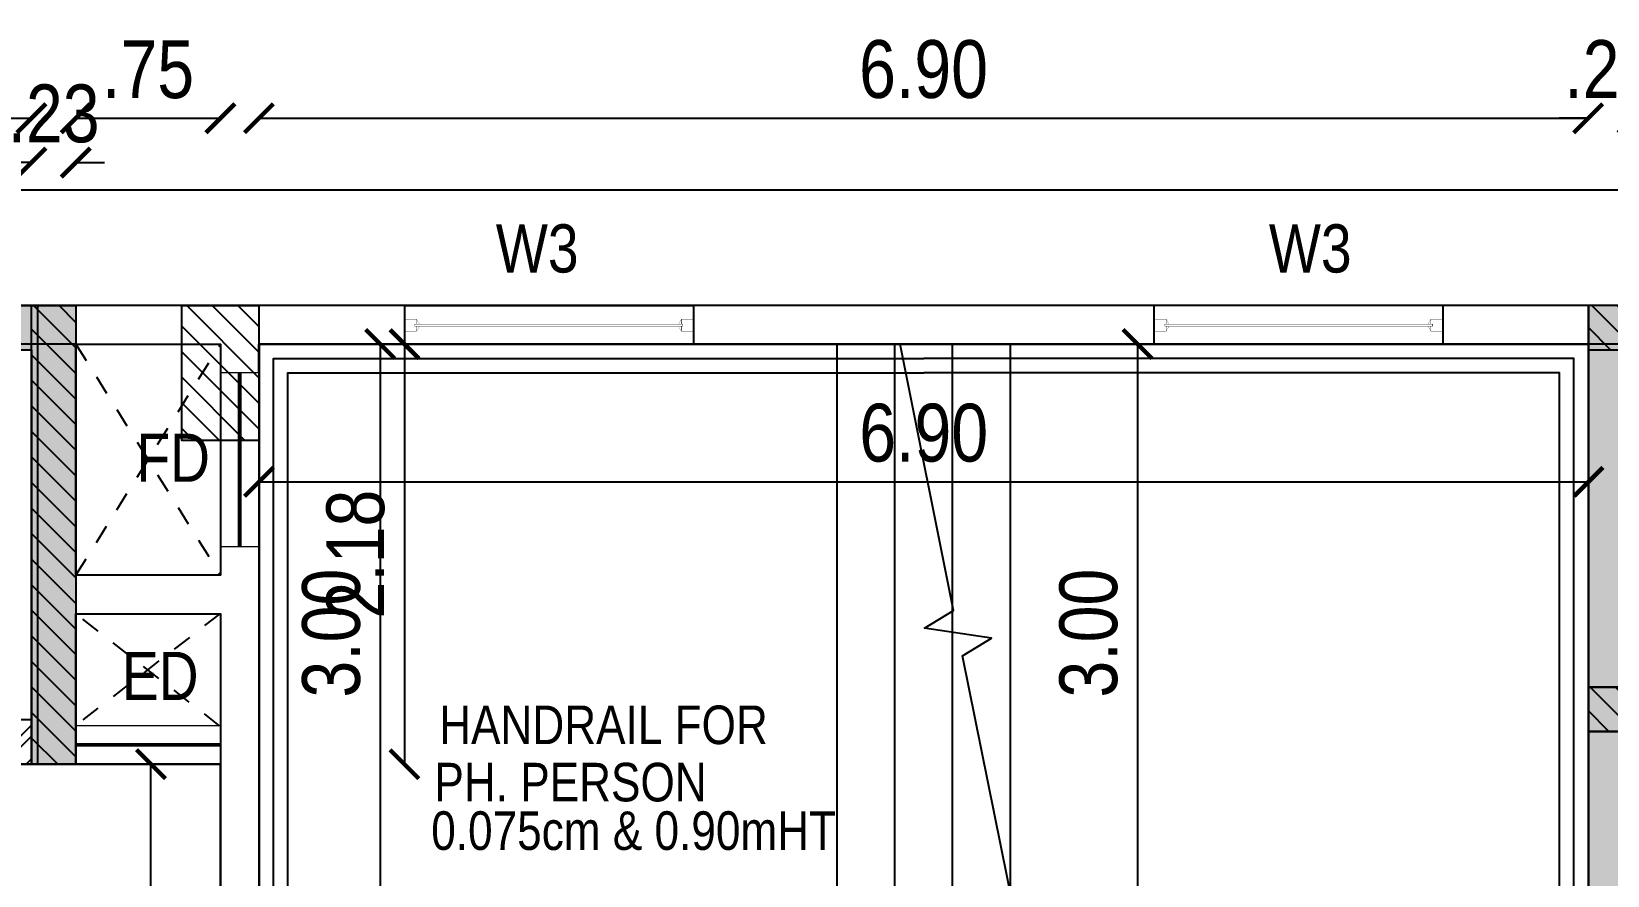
# Model space of a CAD drawing. Header units: metres. Extents: x 385023 to 385532, y 1408468 to 1408621.
# Drawn here: x 385342.21 to 385350.39, y 1408605.8 to 1408610.18 of the extents above; entities that cross this region are included whole.
import ezdxf

# ---------------------------------------------------------------- set-up
doc = ezdxf.new("R2010")
doc.units = ezdxf.units.M
doc.header["$MEASUREMENT"] = 0
doc.linetypes.add('DASHDOT', pattern=[1, 0.5, -0.25, 0, -0.25])
doc.linetypes.add('DASHED', pattern=[0.75, 0.5, -0.25])
for name, color, linetype in [('BLK_1_FLR_1_AC_ROOM_1', 7, 'Continuous'), ('BLK_1_FLR_1_BLT_UP_AREA', 7, 'Continuous'), ('BLK_1_FLR_1_BLT_UP_AREA_DEDUCT', 7, 'Continuous'), ('BLK_1_FLR_1_CARPET_AREA', 7, 'Continuous'), ('S-COLUMN', 6, 'Continuous'), ('S-COLUMN HATCH', 8, 'Continuous')]:
    doc.layers.add(name, color=color, linetype=linetype)
for name, color, linetype, lineweight in [('BLK_1_FLR_1_ROOF_AREA', 7, 'Continuous', 25), ('BLK_1_FLR_1_STAIR_2', 7, 'Continuous', 25), ('BLK_1_FLR_1_STAIR_2_LANDING_1', 7, 'Continuous', 25), ('MEP INPUT', 3, 'Continuous', 0)]:
    doc.layers.add(name, color=color, linetype=linetype, lineweight=lineweight)
doc.styles.add('AR', font='ARIALN.TTF')
doc.styles.add('CEN-GOT', font='ARIALN.TTF')
doc.styles.add('RIA-AP', font='ARIALN.TTF')
doc.dimstyles.new('RIA-AP', dxfattribs={"dimtxt": 0.3, "dimasz": 0.15, "dimexe": 0, "dimexo": 1, "dimgap": 0.1, "dimtad": 1, "dimzin": 4, "dimdsep": 46, "dimtxsty": 'RIA-AP', "dimblk": 'ARCHTICK', "dimcen": 0.09, "dimse1": 1, "dimse2": 1, "dimclrd": 8, "dimclre": 8, "dimclrt": 4, "dimazin": 0, "dimtfac": 1, "dimtix": 1, "dimtofl": 0, "dimtmove": 2, "dimatfit": 3, "dimfxl": 0, "dimtolj": 1, "dimtzin": 0, "dimarcsym": 0})
pattern_1 = [(135, (375052.11474, 1409514.67969), (-0.06629126074, -0.06629126074), [])]

# ---------------------------------------------------------------- blocks, each defined once
blk = doc.blocks.new('grid')
at = {"layer": 'S-COLUMN HATCH'}
h = blk.add_hatch(dxfattribs=at)
h.set_pattern_fill('ANSI31', color=256, scale=0.75, angle=90, style=0)
h.set_pattern_definition(pattern_1)
h.paths.add_polyline_path([(391780.8579, 1408578.0535), (391780.8579, 1408575.6735), (391781.0879, 1408575.6735), (391781.0879, 1408578.0535)])
h = blk.add_hatch(dxfattribs=at)
h.set_pattern_fill('ANSI31', color=256, scale=0.75, angle=90, style=0)
h.set_pattern_definition(pattern_1)
h.paths.add_polyline_path([(391781.6379, 1408578.0535), (391781.6379, 1408577.3535), (391782.0379, 1408577.3535), (391782.0379, 1408578.0535)])
h = blk.add_hatch(dxfattribs=at)
h.set_pattern_fill('ANSI31', color=256, scale=0.75, angle=90, style=0)
h.set_pattern_definition(pattern_1)
h.paths.add_polyline_path([(391788.9375, 1408577.8235), (391788.9375, 1408578.0535), (391792.1175, 1408578.0535), (391792.1175, 1408577.8235)])
h = blk.add_hatch(dxfattribs=at)
h.set_pattern_fill('ANSI31', color=256, scale=0.75, angle=90, style=0)
h.set_pattern_definition(pattern_1)
h.paths.add_polyline_path([(391788.9375, 1408576.0735), (391788.9375, 1408575.8435), (391792.1175, 1408575.8435), (391792.1175, 1408576.0735)])
at = {"layer": 'S-COLUMN', "ltscale": 5}
for points, elevation in [([(391780.8579, 1408578.0535), (391781.0879, 1408578.0535), (391781.0879, 1408575.6735), (391780.8579, 1408575.6735)], 64.0049), ([(391781.6379, 1408578.0535), (391782.0379, 1408578.0535), (391782.0379, 1408577.3535), (391781.6379, 1408577.3535)], 1.03), ([(391788.9375, 1408578.0535), (391788.9375, 1408577.8235), (391792.1175, 1408577.8235), (391792.1175, 1408578.0535)], -63.957), ([(391788.9375, 1408575.8435), (391788.9375, 1408576.0735), (391792.1175, 1408576.0735), (391792.1175, 1408575.8435)], -63.957)]:
    blk.add_lwpolyline(points, close=True, dxfattribs=dict(at, elevation=elevation))
blk = doc.blocks.new('A$C18F30ADD')
at = {"layer": 'MEP INPUT', "color": 2, "lineweight": 0}
blk.add_lwpolyline([(-0.0098, 0.9), (0.1902, 0.9), (0.1902, 0), (-0.0098, 0)], close=True, dxfattribs=at)
at = {"layer": 'MEP INPUT', "lineweight": 0, "const_width": 0.02}
blk.add_lwpolyline([(0.0902, 0.9), (0.0902, 0)], dxfattribs=at)
blk = doc.blocks.new('A$C6B3522BB')
at = {"layer": 'MEP INPUT', "color": 2, "lineweight": 0}
blk.add_lwpolyline([(-0.01, 0.2), (-0.01, 0), (-0.7598, 0), (-0.7598, 0.2)], close=True, dxfattribs=at)
at = {"layer": 'MEP INPUT', "lineweight": 0, "const_width": 0.02}
blk.add_lwpolyline([(-0.01, 0.1), (-0.7598, 0.1)], dxfattribs=at)
blk = doc.blocks.new('lift 1')
h = blk.add_hatch(color=252)
h.dxf.hatch_style = 1
h.paths.add_polyline_path([(0.23, 0.23), (-2.48, 0.23), (-2.48, -2.15), (-2.25, -2.15), (-2.25, 0), (0, 0), (0, -2.15), (0.23, -2.15)])
h = blk.add_hatch()
h.set_pattern_fill('ANSI32', color=256, scale=0.013)
h.set_pattern_definition([(45, (-2465.18546, -2001.08731), (-0.087557497, 0.087557497), []), (45, (-2465.12709, -2001.08731), (-0.087557497, 0.087557497), [])])
h.paths.add_polyline_path([(-1.725, -1.92), (-2.25, -1.92), (-2.25, -2.15), (-1.725, -2.15)])
h.paths.add_polyline_path([(0, -1.92), (-0.525, -1.92), (-0.525, -2.15), (0, -2.15)])
for p, q in [((-2.48, 0.23), (0.23, 0.23)), ((-2.48, 0.23), (-2.48, -2.15)), ((0.23, 0.23), (0.23, -2.15)), ((-2.25, 0), (0, 0)), ((-2.25, 0), (-2.25, -2.15)), ((0, 0), (0, -2.15)), ((-1.725, -1.92), (-2.25, -1.92)), ((-1.725, -1.92), (-1.725, -2.15)), ((-1.725, -1.92), (-0.525, -1.92)), ((0, -1.92), (-0.525, -1.92)), ((-0.525, -1.92), (-0.525, -2.15)), ((-2.25, -2.15), (-2.48, -2.15)), ((-1.725, -2.15), (-2.25, -2.15)), ((-1.725, -2.15), (-0.525, -2.15)), ((0, -2.15), (-0.525, -2.15)), ((0.23, -2.15), (0, -2.15))]:
    blk.add_line(p, q)
at = {"color": 3, "lineweight": 0, "ltscale": 300, "insert": (-1.8785, -0.781), "char_height": 0.2, "width": 2.833952, "attachment_point": 1, "style": 'AR'}
blk.add_mtext('      LIFT\\P2.25 X 1.95', dxfattribs=at)
blk = doc.blocks.new('A$C03BE6129')
at = {"lineweight": 9}
h = blk.add_hatch(dxfattribs=at)
h.set_pattern_fill('AR-CONC', color=8, scale=0.01, style=0)
h.paths.add_polyline_path([(0.23, 2.98), (1.98, 2.98), (1.98, 0), (2.21, 0), (2.21, 3.21), (0, 3.21), (0, 0), (0.23, 0)])
at = {"ltscale": 300}
h = blk.add_hatch(dxfattribs=at)
h.set_pattern_fill('ANSI32', color=8, scale=0.3, angle=270, style=0)
h.set_pattern_definition([(315, (1585196.33645, -687932.10369), (0.0795495128835, 0.0795495128835), []), (315, (1585196.33645, -687932.15672), (0.0795495128835, 0.0795495128835), [])])
h.paths.add_polyline_path([(1.98, 0.23), (1.705, 0.23), (1.705, 0), (1.98, 0)])
h.paths.add_polyline_path([(0.505, 0), (0.505, 0.23), (0.23, 0.23), (0.23, 0)])
at = {"linetype": 'Continuous'}
for p, q in [((0.23, 0.23), (0.505, 0.23)), ((0.505, 0.23), (0.505, 0)), ((1.705, 0.23), (1.98, 0.23)), ((1.705, 0.23), (1.705, 0)), ((0.23, 0), (0.505, 0)), ((1.705, 0), (1.98, 0))]:
    blk.add_line(p, q, dxfattribs=at)
for p, q in [((0.23, 0), (0, 0)), ((0.505, 0), (1.705, 0))]:
    blk.add_line(p, q)
blk.add_lwpolyline([(0.23, 0), (0.23, 2.98), (1.98, 2.98), (1.98, 0), (2.21, 0), (2.21, 3.21), (0, 3.21), (0, 0)], close=True, dxfattribs=at)
for points in [[(0.305, 0.23), (0.305, 2.905), (1.905, 2.905), (1.905, 0.23)], [(0.365, 0.23), (0.365, 2.845), (1.845, 2.845), (1.845, 0.23)]]:
    blk.add_lwpolyline(points)
blk.add_lwpolyline([(0.505, 0.23), (1.705, 0.23)], dxfattribs=at)
at = {"color": 3, "lineweight": 0, "ltscale": 300, "insert": (0.3271, 1.9472), "char_height": 0.2, "width": 2.833952, "attachment_point": 1, "style": 'AR'}
blk.add_mtext('      LIFT\\P1.75 X 2.75', dxfattribs=at)
blk = doc.blocks.new('A$C448E26E6')
at = {"color": 8, "linetype": 'DASHDOT', "elevation": -2771513.5}
for points in [[(2980, 2210), (230, 3960)], [(2980, 3960), (230, 2210)], [(2981.2, 230), (231.2, 1980)], [(2981.2, 1980), (231.2, 230)]]:
    blk.add_lwpolyline(points, dxfattribs=at)
at = {"color": 3, "elevation": -2771513.5}
for points in [[(305, 2285), (305, 3885), (2905, 3885), (2905, 2285)], [(306.2, 305), (306.2, 1905), (2906.2, 1905), (2906.2, 305)]]:
    blk.add_lwpolyline(points, close=True, dxfattribs=at)
at = {"xscale": 1000, "yscale": 1000, "zscale": 1000, "rotation": 90}
for p in [(3211.2, 1980, -2771513.5), (3211.2, 0, -2771513.5)]:
    blk.add_blockref('A$C03BE6129', p, dxfattribs=at)
blk = doc.blocks.new('_ArchTick')
at = {"color": 0, "linetype": 'ByBlock', "const_width": 0.15}
blk.add_lwpolyline([(-0.5, -0.5), (0.5, 0.5)], dxfattribs=at)
blk = doc.blocks.new('*D27')
at = {"color": 8, "lineweight": -2}
blk.add_line((385347.9529, 1408608.5622), (385347.9529, 1408605.5619), dxfattribs=at)
at = {"layer": 'Defpoints', "color": 0}
for p in [(385347.3094, 1408608.5622, -0.0252), (385347.2937, 1408605.5619, 0.0252), (385347.9529, 1408605.5619)]:
    blk.add_point(p, dxfattribs=at)
at = {"color": 8, "lineweight": -2, "xscale": 0.15, "yscale": 0.15, "zscale": 0.15}
for p, rotation in [((385347.9529, 1408608.5622), 90), ((385347.9529, 1408605.5619), 270)]:
    blk.add_blockref('_ArchTick', p, dxfattribs=dict(at, rotation=rotation))
at = {"color": 4, "insert": (385347.6998, 1408607.0621), "char_height": 0.3, "attachment_point": 5, "rotation": 90, "style": 'RIA-AP'}
blk.add_mtext('\\A1;3.00', dxfattribs=at)
blk = doc.blocks.new('*D24')
at = {"color": 8, "lineweight": -2}
blk.add_line((385344.1485, 1408608.5616), (385344.1485, 1408606.3822), dxfattribs=at)
at = {"layer": 'Defpoints', "color": 0}
for p in [(385342.8188, 1408608.5616, -63.9318), (385342.8184, 1408606.3822, -63.9318), (385344.1485, 1408606.3822)]:
    blk.add_point(p, dxfattribs=at)
at = {"color": 8, "lineweight": -2, "xscale": 0.15, "yscale": 0.15, "zscale": 0.15}
for p, rotation in [((385344.1485, 1408608.5616), 90), ((385344.1485, 1408606.3822), 270)]:
    blk.add_blockref('_ArchTick', p, dxfattribs=dict(at, rotation=rotation))
at = {"color": 4, "insert": (385343.8954, 1408607.4719), "char_height": 0.3, "attachment_point": 5, "rotation": 90, "style": 'RIA-AP'}
blk.add_mtext('\\A1;2.18', dxfattribs=at)
blk = doc.blocks.new('*D261')
at = {"color": 8, "lineweight": -2}
blk.add_line((385339.9625, 1408609.7336), (385342.2125, 1408609.7336), dxfattribs=at)
at = {"layer": 'Defpoints', "color": 0}
for p in [(385342.2125, 1408609.7336), (385339.9625, 1408608.5322, -63.957), (385342.2125, 1408608.5322)]:
    blk.add_point(p, dxfattribs=at)
at = {"color": 8, "lineweight": -2, "xscale": 0.15, "yscale": 0.15, "zscale": 0.15, "rotation": 180}
blk.add_blockref('_ArchTick', (385339.9625, 1408609.7336), dxfattribs=at)
at = {"color": 8, "lineweight": -2, "xscale": 0.15, "yscale": 0.15, "zscale": 0.15}
blk.add_blockref('_ArchTick', (385342.2125, 1408609.7336), dxfattribs=at)
at = {"color": 4, "insert": (385341.0875, 1408609.9868), "char_height": 0.3, "attachment_point": 5, "style": 'RIA-AP'}
blk.add_mtext('\\A1;2.25', dxfattribs=at)
blk = doc.blocks.new('*D262')
at = {"color": 8, "lineweight": -2}
for p, q in [((385342.2125, 1408609.5036), (385342.0625, 1408609.5036)), ((385342.4425, 1408609.5036), (385342.5925, 1408609.5036))]:
    blk.add_line(p, q, dxfattribs=at)
at = {"layer": 'Defpoints', "color": 0}
for p in [(385342.4425, 1408609.5036), (385342.4425, 1408608.7622, -63.957), (385342.2125, 1408608.5322)]:
    blk.add_point(p, dxfattribs=at)
at = {"color": 8, "lineweight": -2, "xscale": 0.15, "yscale": 0.15, "zscale": 0.15}
blk.add_blockref('_ArchTick', (385342.2125, 1408609.5036), dxfattribs=at)
at = {"color": 8, "lineweight": -2, "xscale": 0.15, "yscale": 0.15, "zscale": 0.15, "rotation": 180}
blk.add_blockref('_ArchTick', (385342.4425, 1408609.5036), dxfattribs=at)
at = {"color": 4, "insert": (385342.3275, 1408609.7568), "char_height": 0.3, "attachment_point": 5, "style": 'RIA-AP'}
blk.add_mtext('\\A1;.23', dxfattribs=at)
blk = doc.blocks.new('*D263')
at = {"color": 8, "lineweight": -2}
blk.add_line((385342.4425, 1408609.7336), (385343.1935, 1408609.7336), dxfattribs=at)
at = {"layer": 'Defpoints', "color": 0}
for p in [(385343.1935, 1408609.7336), (385342.4425, 1408608.7622, -63.957), (385343.1935, 1408608.5622)]:
    blk.add_point(p, dxfattribs=at)
at = {"color": 8, "lineweight": -2, "xscale": 0.15, "yscale": 0.15, "zscale": 0.15, "rotation": 180}
blk.add_blockref('_ArchTick', (385342.4425, 1408609.7336), dxfattribs=at)
at = {"color": 8, "lineweight": -2, "xscale": 0.15, "yscale": 0.15, "zscale": 0.15}
blk.add_blockref('_ArchTick', (385343.1935, 1408609.7336), dxfattribs=at)
at = {"color": 4, "insert": (385342.818, 1408609.9861), "char_height": 0.3, "attachment_point": 5, "style": 'RIA-AP'}
blk.add_mtext('\\A1;.75', dxfattribs=at)
blk = doc.blocks.new('*D264')
at = {"color": 8, "lineweight": -2}
for p, q in [((385350.2922, 1408609.7336), (385350.1422, 1408609.7336)), ((385350.5222, 1408609.7336), (385350.6722, 1408609.7336))]:
    blk.add_line(p, q, dxfattribs=at)
at = {"layer": 'Defpoints', "color": 0}
for p in [(385350.5222, 1408609.7336), (385350.2922, 1408608.7622, -62.1565), (385350.5222, 1408608.5322, -62.1565)]:
    blk.add_point(p, dxfattribs=at)
at = {"color": 8, "lineweight": -2, "xscale": 0.15, "yscale": 0.15, "zscale": 0.15}
blk.add_blockref('_ArchTick', (385350.2922, 1408609.7336), dxfattribs=at)
at = {"color": 8, "lineweight": -2, "xscale": 0.15, "yscale": 0.15, "zscale": 0.15, "rotation": 180}
blk.add_blockref('_ArchTick', (385350.5222, 1408609.7336), dxfattribs=at)
at = {"color": 4, "insert": (385350.4072, 1408609.9868), "char_height": 0.3, "attachment_point": 5, "style": 'RIA-AP'}
blk.add_mtext('\\A1;.23', dxfattribs=at)
blk = doc.blocks.new('*D322')
at = {"color": 8, "lineweight": -2}
blk.add_line((385342.8328, 1408602.2623), (385342.8328, 1408606.3822), dxfattribs=at)
at = {"layer": 'Defpoints', "color": 0}
for p in [(385342.8328, 1408606.3822), (385343.1935, 1408606.3822, -63.957), (385343.1935, 1408602.2623)]:
    blk.add_point(p, dxfattribs=at)
at = {"color": 8, "lineweight": -2, "xscale": 0.15, "yscale": 0.15, "zscale": 0.15}
for p, rotation in [((385342.8328, 1408606.3822), 90), ((385342.8328, 1408602.2623), 270)]:
    blk.add_blockref('_ArchTick', p, dxfattribs=dict(at, rotation=rotation))
at = {"color": 4, "insert": (385342.5822, 1408604.3222), "char_height": 0.3, "attachment_point": 5, "rotation": 90, "style": 'RIA-AP'}
blk.add_mtext('\\A1;4.12', dxfattribs=at)
blk = doc.blocks.new('*D510')
at = {"color": 8, "lineweight": -2}
blk.add_line((385343.3935, 1408609.7336), (385350.2922, 1408609.7336), dxfattribs=at)
at = {"layer": 'Defpoints', "color": 0}
for p in [(385350.2922, 1408609.7336), (385350.2922, 1408608.7622, -62.1565), (385343.3935, 1408608.5622, -63.957)]:
    blk.add_point(p, dxfattribs=at)
at = {"color": 8, "lineweight": -2, "xscale": 0.15, "yscale": 0.15, "zscale": 0.15, "rotation": 180}
blk.add_blockref('_ArchTick', (385343.3935, 1408609.7336), dxfattribs=at)
at = {"color": 8, "lineweight": -2, "xscale": 0.15, "yscale": 0.15, "zscale": 0.15}
blk.add_blockref('_ArchTick', (385350.2922, 1408609.7336), dxfattribs=at)
at = {"color": 4, "insert": (385346.8428, 1408609.9868), "char_height": 0.3, "attachment_point": 5, "style": 'RIA-AP'}
blk.add_mtext('\\A1;6.90', dxfattribs=at)
blk = doc.blocks.new('*D722')
at = {"layer": 'BLK_1_FLR_1_STAIR_2_LANDING_1', "color": 8, "lineweight": -2}
blk.add_line((385344.0227, 1408608.5622), (385344.0227, 1408605.5619), dxfattribs=at)
at = {"layer": 'Defpoints', "color": 0}
for p in [(385343.3937, 1408608.5622), (385343.3937, 1408605.5619), (385344.0227, 1408605.5619)]:
    blk.add_point(p, dxfattribs=at)
at = {"layer": 'BLK_1_FLR_1_STAIR_2_LANDING_1', "color": 8, "lineweight": -2, "xscale": 0.15, "yscale": 0.15, "zscale": 0.15}
for p, rotation in [((385344.0227, 1408608.5622), 90), ((385344.0227, 1408605.5619), 270)]:
    blk.add_blockref('_ArchTick', p, dxfattribs=dict(at, rotation=rotation))
at = {"layer": 'BLK_1_FLR_1_STAIR_2_LANDING_1', "color": 0, "insert": (385343.7695, 1408607.0621), "char_height": 0.3, "attachment_point": 5, "rotation": 90, "style": 'RIA-AP'}
blk.add_mtext('\\A1;3.00', dxfattribs=at)
blk = doc.blocks.new('*D723')
at = {"layer": 'BLK_1_FLR_1_STAIR_2_LANDING_1', "color": 8, "lineweight": -2}
blk.add_line((385343.3937, 1408607.8471), (385350.2937, 1408607.8471), dxfattribs=at)
at = {"layer": 'Defpoints', "color": 0}
for p in [(385343.3937, 1408608.5622), (385350.2937, 1408608.5622), (385350.2937, 1408607.8471)]:
    blk.add_point(p, dxfattribs=at)
at = {"layer": 'BLK_1_FLR_1_STAIR_2_LANDING_1', "color": 8, "lineweight": -2, "xscale": 0.15, "yscale": 0.15, "zscale": 0.15, "rotation": 180}
blk.add_blockref('_ArchTick', (385343.3937, 1408607.8471), dxfattribs=at)
at = {"layer": 'BLK_1_FLR_1_STAIR_2_LANDING_1', "color": 8, "lineweight": -2, "xscale": 0.15, "yscale": 0.15, "zscale": 0.15}
blk.add_blockref('_ArchTick', (385350.2937, 1408607.8471), dxfattribs=at)
at = {"layer": 'BLK_1_FLR_1_STAIR_2_LANDING_1', "color": 0, "insert": (385346.8437, 1408608.1003), "char_height": 0.3, "attachment_point": 5, "style": 'RIA-AP'}
blk.add_mtext('\\A1;6.90', dxfattribs=at)

msp = doc.modelspace()

# ---------------------------------------------------------------- linework, layer by layer
for p, q in [((385342.2435, 1408608.7622, 0.0252), (385342.2435, 1408606.3822, 0.0252)), ((385344.1487, 1408608.7623, 0.0252), (385344.1487, 1408608.5623, 0.0252)), ((385345.6487, 1408608.7623, 0.0252), (385345.6487, 1408608.5623, 0.0252)), ((385348.0387, 1408608.7623, 0.0252), (385348.0387, 1408608.5623, 0.0252)), ((385349.5387, 1408608.7623, 0.0252), (385349.5387, 1408608.5623, 0.0252)), ((385350.2931, 1408608.7622, 0.0252), (385350.2931, 1408602.2623, 0.0252)), ((385343.3935, 1408608.4122, 0.0252), (385343.3935, 1408608.5622, 0.0252))]:
    msp.add_line(p, q)
at = {"linetype": 'ByBlock'}
for p, q in [((385344.1487, 1408608.7623, 0.0252), (385345.6487, 1408608.7623, 0.0252)), ((385349.5387, 1408608.7623, 0.0252), (385348.0387, 1408608.7623, 0.0252)), ((385345.6487, 1408608.5623, 0.0252), (385344.1487, 1408608.5623, 0.0252)), ((385348.0387, 1408608.5623, 0.0252), (385349.5387, 1408608.5623, 0.0252))]:
    msp.add_line(p, q, dxfattribs=at)
at = {"color": 8, "linetype": 'DASHED', "ltscale": 0.05}
for p, q in [((385342.4435, 1408608.5622, 0.0252), (385343.1935, 1408607.3622, 0.0252)), ((385342.4435, 1408607.3622, 0.0252), (385343.1935, 1408608.5622, 0.0252)), ((385343.1907, 1408607.1622, 0.0252), (385342.4392, 1408606.5813, 0.0252)), ((385343.1895, 1408606.5813, 0.0252), (385342.4435, 1408607.1622, 0.0252))]:
    msp.add_line(p, q, dxfattribs=at)
at = {"color": 2}
for p, q in [((385346.3937, 1408605.5619, 0.0252), (385346.3937, 1408608.5622, 0.0252)), ((385346.6937, 1408605.5619, 0.0252), (385346.6937, 1408608.5622, 0.0252)), ((385346.9937, 1408605.5619, 0.0252), (385346.9937, 1408608.5622, 0.0252)), ((385347.2937, 1408605.5619, 0.0252), (385347.2937, 1408608.5622, 0.0252))]:
    msp.add_line(p, q, dxfattribs=at)
at = {"color": 2, "ltscale": 0.2, "elevation": 0.0252}
msp.add_lwpolyline([(385310.3075, 1408609.3623), (385391.0075, 1408609.3623), (385391.0075, 1408561.7623), (385310.3075, 1408561.7623)], close=True, dxfattribs=at)
at = {"elevation": 0.0252}
for points in [[(385310.9085, 1408562.3623), (385390.4075, 1408562.3623), (385390.4075, 1408608.7622), (385310.9085, 1408608.7622)], [(385343.1935, 1408608.5622), (385343.1935, 1408607.3622), (385342.4435, 1408607.3622), (385342.4435, 1408608.5622)]]:
    msp.add_lwpolyline(points, close=True, dxfattribs=at)
for points in [[(385350.4931, 1408602.6623), (385350.4931, 1408608.7622), (385350.2931, 1408608.7622)], [(385342.4435, 1408608.5622), (385332.436, 1408608.5622)], [(385381.5579, 1408608.5622), (385343.3935, 1408608.5622)], [(385343.4687, 1408602.2619), (385343.4687, 1408608.4872), (385346.8437, 1408608.4872)], [(385350.2187, 1408602.2619), (385350.2187, 1408608.4872), (385346.8437, 1408608.4872)], [(385343.5437, 1408602.2619), (385343.5437, 1408608.4122), (385346.8437, 1408608.4122)], [(385350.1437, 1408602.2619), (385350.1437, 1408608.4122), (385346.8437, 1408608.4122)], [(385343.3935, 1408607.5122), (385343.3935, 1408602.2623), (385343.1935, 1408602.2623)], [(385342.4435, 1408606.3822), (385342.4435, 1408607.1622), (385343.1935, 1408607.1622), (385343.1935, 1408602.2623)]]:
    msp.add_lwpolyline(points, dxfattribs=at)
for points, const_width in [([(385344.2117, 1408608.6647), (385344.2117, 1408608.6918), (385344.1487, 1408608.6918), (385344.1487, 1408608.6288), (385344.2117, 1408608.6288), (385344.2117, 1408608.6547)], 0.002), ([(385344.2117, 1408608.6912), (385344.2267, 1408608.6647), (385344.2117, 1408608.6647), (385344.2117, 1408608.6912)], 0.001), ([(385344.2267, 1408608.6547), (385344.2117, 1408608.6547), (385344.2117, 1408608.6282), (385344.2267, 1408608.6547)], 0.001), ([(385345.5857, 1408608.6912), (385345.5707, 1408608.6647), (385345.5857, 1408608.6647), (385345.5857, 1408608.6912)], 0.001), ([(385345.5707, 1408608.6547), (385345.5857, 1408608.6547), (385345.5857, 1408608.6282), (385345.5707, 1408608.6547)], 0.001), ([(385345.5857, 1408608.6647), (385345.5857, 1408608.6918), (385345.6487, 1408608.6918), (385345.6487, 1408608.6288), (385345.5857, 1408608.6288), (385345.5857, 1408608.6547)], 0.002), ([(385348.1017, 1408608.6647), (385348.1017, 1408608.6918), (385348.0387, 1408608.6918), (385348.0387, 1408608.6288), (385348.1017, 1408608.6288), (385348.1017, 1408608.6547)], 0.002), ([(385348.1017, 1408608.6912), (385348.1167, 1408608.6647), (385348.1017, 1408608.6647), (385348.1017, 1408608.6912)], 0.001), ([(385348.1167, 1408608.6547), (385348.1017, 1408608.6547), (385348.1017, 1408608.6282), (385348.1167, 1408608.6547)], 0.001), ([(385349.4757, 1408608.6912), (385349.4607, 1408608.6647), (385349.4757, 1408608.6647), (385349.4757, 1408608.6912)], 0.001), ([(385349.4607, 1408608.6547), (385349.4757, 1408608.6547), (385349.4757, 1408608.6282), (385349.4607, 1408608.6547)], 0.001), ([(385349.4757, 1408608.6647), (385349.4757, 1408608.6918), (385349.5387, 1408608.6918), (385349.5387, 1408608.6288), (385349.4757, 1408608.6288), (385349.4757, 1408608.6547)], 0.002)]:
    msp.add_lwpolyline(points, dxfattribs=dict(at, const_width=const_width))
at = {"color": 4, "const_width": 0.002, "elevation": 0.0252}
for points in [[(385345.5929, 1408608.6647), (385344.2023, 1408608.6647), (385344.2023, 1408608.6547), (385345.5929, 1408608.6547)], [(385348.0945, 1408608.6647), (385349.4851, 1408608.6647), (385349.4851, 1408608.6547), (385348.0945, 1408608.6547)]]:
    msp.add_lwpolyline(points, close=True, dxfattribs=at)
at = {"linetype": 'Continuous', "elevation": 0.0252}
msp.add_lwpolyline([(385347.3437, 1408605.4638), (385347.0454, 1408606.9444), (385347.1953, 1408607.0356), (385346.8485, 1408607.0886), (385346.9983, 1408607.1798), (385346.7213, 1408608.5622)], dxfattribs=at)
at = {"layer": 'BLK_1_FLR_1_AC_ROOM_1', "color": 2, "elevation": 0.0252}
msp.add_lwpolyline([(385311.1085, 1408576.7415), (385311.1085, 1408605.3623), (385332.436, 1408605.3623), (385332.436, 1408608.5621), (385337.2535, 1408608.5621), (385337.2535, 1408606.3822), (385343.1935, 1408606.3822), (385343.1935, 1408602.1966), (385353.5022, 1408602.1966), (385353.5022, 1408608.5622), (385366.2289, 1408608.5622), (385365.829, 1408599.0368), (385365.829, 1408567.0832), (385361.309, 1408567.0832), (385361.309, 1408562.5622), (385340.4352, 1408562.5622), (385340.4352, 1408566.0616), (385314.8094, 1408566.0616), (385314.8094, 1408576.7415)], close=True, dxfattribs=at)
at = {"layer": 'BLK_1_FLR_1_BLT_UP_AREA', "color": 13, "elevation": 0.0252}
msp.add_lwpolyline([(385310.9085, 1408562.3622), (385390.4085, 1408562.3622), (385390.4085, 1408608.7622), (385310.9085, 1408608.7622)], close=True, dxfattribs=at)
at = {"layer": 'BLK_1_FLR_1_BLT_UP_AREA_DEDUCT', "color": 13, "elevation": 0.0252}
msp.add_lwpolyline([(385343.1935, 1408607.3622), (385342.4435, 1408607.3622), (385342.4435, 1408608.5622), (385343.1935, 1408608.5622)], close=True, dxfattribs=at)
at = {"layer": 'BLK_1_FLR_1_CARPET_AREA', "color": 13, "elevation": 0.0252}
msp.add_lwpolyline([(385365.829, 1408608.5622), (385359.8781, 1408608.5622), (385359.8781, 1408607.6122), (385358.7281, 1408607.6122), (385358.7281, 1408608.1622), (385358.3281, 1408608.1622), (385358.3281, 1408608.5622), (385353.5022, 1408608.5622), (385353.5022, 1408602.1966), (385343.1935, 1408602.1966), (385343.1935, 1408606.3822), (385337.2525, 1408606.3822), (385337.2513, 1408607.6127), (385336.3035, 1408607.6122), (385336.3035, 1408608.5622), (385335.886, 1408608.5622), (385335.886, 1408608.3622), (385335.186, 1408608.3622), (385335.186, 1408608.5622), (385332.436, 1408608.5621), (385332.436, 1408606.3624), (385328.436, 1408606.3624)], dxfattribs=at)
at = {"layer": 'BLK_1_FLR_1_ROOF_AREA', "color": 54, "elevation": 0.0252}
msp.add_lwpolyline([(385310.9085, 1408562.3622), (385390.4085, 1408562.3622), (385390.4085, 1408608.7622), (385310.9085, 1408608.7622)], close=True, dxfattribs=at)
at = {"layer": 'BLK_1_FLR_1_STAIR_2', "color": 1, "elevation": 0.0252}
msp.add_lwpolyline([(385343.3937, 1408602.2619), (385343.3937, 1408608.5622), (385350.2937, 1408608.5622), (385350.2937, 1408602.2619), (385347.2937, 1408602.2619), (385347.2937, 1408605.5619), (385346.3937, 1408605.5619), (385346.3937, 1408602.2619)], close=True, dxfattribs=at)
at = {"layer": 'BLK_1_FLR_1_STAIR_2_LANDING_1', "color": 7, "elevation": 0.0252}
msp.add_lwpolyline([(385343.3937, 1408605.5619), (385350.2937, 1408605.5619), (385350.2937, 1408608.5622), (385343.3937, 1408608.5622)], close=True, dxfattribs=at)

# ---------------------------------------------------------------- block references
at = {"color": 7}
msp.add_blockref('grid', (-6438.6444, 30.7088, 0.0252), dxfattribs=at)
msp.add_blockref('lift 1', (385342.2125, 1408608.5322, -63.9318))
at = {"color": 7, "xscale": 0.001, "yscale": 0.001, "zscale": 0.001}
msp.add_blockref('A$C448E26E6', (385350.2909, 1408604.5722, 2709.3822), dxfattribs=at)
at = {"lineweight": 0, "xscale": -1, "rotation": 179.9988825169072}
msp.add_blockref('A$C18F30ADD', (385343.2033, 1408608.4122, -63.9318), dxfattribs=at)
at = {"lineweight": 0}
msp.add_blockref('A$C6B3522BB', (385343.2033, 1408606.3822, -63.9318), dxfattribs=at)

# ---------------------------------------------------------------- texts
at = {"color": 3, "ltscale": 1.5, "style": 'CEN-GOT'}
for s, p in [('HANDRAIL FOR ', (385344.3291, 1408606.4864)), ('PH. PERSON', (385344.3042, 1408606.1892)), ('0.075cm & 0.90mHT ', (385344.2876, 1408605.9374))]:
    msp.add_text(s, height=0.2, rotation=360, dxfattribs=at).set_placement(p)
at = {"color": 3, "ltscale": 1.5, "char_height": 0.25, "attachment_point": 5, "style": 'CEN-GOT'}
for insert in [(385344.8376, 1408609.0565), (385348.8498, 1408609.0565)]:
    msp.add_mtext('\\A1;W3', dxfattribs=dict(at, insert=insert))
at = {"lineweight": -2, "char_height": 0.25, "width": 6.363614, "attachment_point": 1, "style": 'RIA-AP'}
for s, insert in [('FD', (385342.7572, 1408608.0976)), ('ED', (385342.6822, 1408606.9651))]:
    msp.add_mtext(s, dxfattribs=dict(at, insert=insert))

# ---------------------------------------------------------------- dimensions: what is measured, and where the dimension line sits
for base, p1, p2, picture, middle in [((385342.2125, 1408609.7336, 0.0252), (385339.9625, 1408608.5322, -63.9318), (385342.2125, 1408608.5322, 0.0252), '*D261', (385341.0875, 1408609.9868, 0.0252)), ((385343.1935, 1408609.7336, 0.0252), (385342.4425, 1408608.7622, -63.9318), (385343.1935, 1408608.5622, 0.0252), '*D263', (385342.818, 1408609.9861, 0.0252)), ((385350.2922, 1408609.7336, 0.0252), (385343.3935, 1408608.5622, -63.9318), (385350.2922, 1408608.7622, -62.1313), '*D510', (385346.8428, 1408609.9868, 0.0252)), ((385350.5222, 1408609.7336, 0.0252), (385350.2922, 1408608.7622, -62.1313), (385350.5222, 1408608.5322, -62.1313), '*D264', (385350.4072, 1408609.9868, 0.0252)), ((385342.4425, 1408609.5036, 0.0252), (385342.2125, 1408608.5322, 0.0252), (385342.4425, 1408608.7622, -63.9318), '*D262', (385342.3275, 1408609.7568, 0.0252))]:
    dim = msp.add_linear_dim(base=base, p1=p1, p2=p2, dimstyle='RIA-AP')
    dim.commit()
    dim.dimension.update_dxf_attribs({"geometry": picture, "text_midpoint": middle})
for base, p1, p2, picture, middle in [((385344.1485, 1408606.3822), (385342.8188, 1408608.5616, -63.9318), (385342.8184, 1408606.3822, -63.9318), '*D24', (385343.8954, 1408607.4719)), ((385347.9529, 1408605.5619), (385347.3094, 1408608.5622, -0.0252), (385347.2937, 1408605.5619, 0.0252), '*D27', (385347.6998, 1408607.0621)), ((385342.8328, 1408606.3822, 0.0252), (385343.1935, 1408602.2623, 0.0252), (385343.1935, 1408606.3822, -63.9318), '*D322', (385342.5822, 1408604.3222, 0.0252))]:
    dim = msp.add_linear_dim(base=base, p1=p1, p2=p2, angle=90, dimstyle='RIA-AP')
    dim.commit()
    dim.dimension.update_dxf_attribs({"geometry": picture, "text_midpoint": middle})
at = {"layer": 'BLK_1_FLR_1_STAIR_2_LANDING_1', "color": 2}
dim = msp.add_aligned_dim(p1=(385343.3937, 1408608.5622, 0.0252), p2=(385343.3937, 1408605.5619, 0.0252), distance=0.629, dimstyle='RIA-AP', override={"dimclrt": 0}, dxfattribs=at)
dim.commit()
dim.dimension.update_dxf_attribs({"geometry": '*D722', "text_midpoint": (385343.7695, 1408607.0621, 0.0252)})
at = {"layer": 'BLK_1_FLR_1_STAIR_2_LANDING_1', "color": 1}
dim = msp.add_aligned_dim(p1=(385343.3937, 1408608.5622, 0.0252), p2=(385350.2937, 1408608.5622, 0.0252), distance=-0.7151, dimstyle='RIA-AP', override={"dimclrt": 0}, dxfattribs=at)
dim.commit()
dim.dimension.update_dxf_attribs({"geometry": '*D723', "text_midpoint": (385346.8437, 1408608.1003, 0.0252)})

doc.saveas('drawing.dxf')
